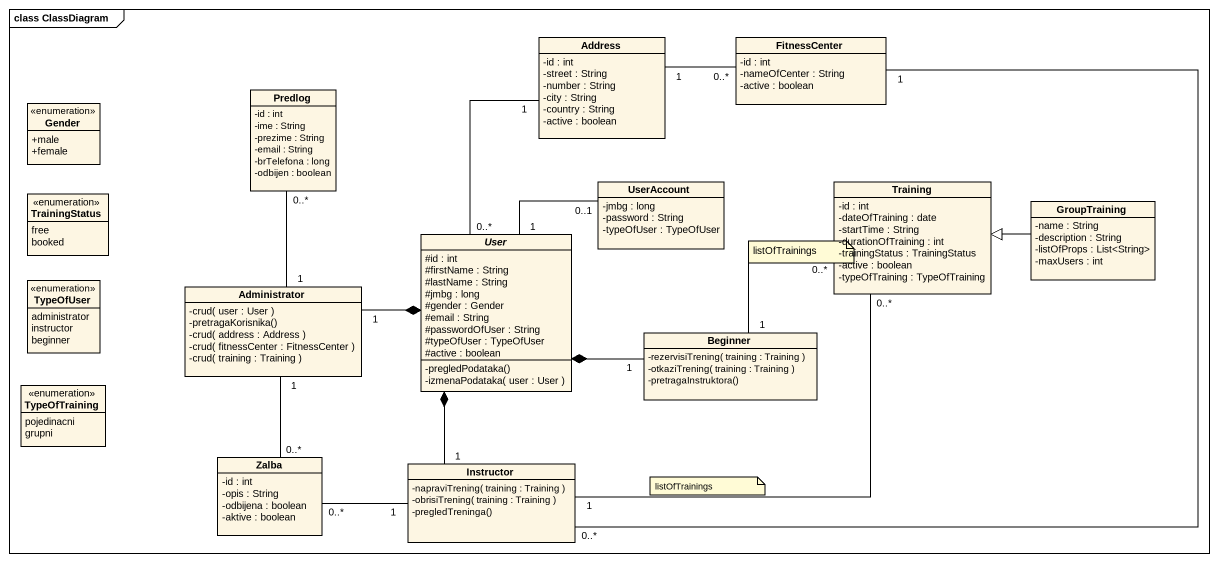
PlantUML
@startuml
mainframe class ClassDiagram
hide circle
hide empty members
skinparam classAttributeIconSize 0
class Address {
  -id : int
  -street : String
  -number : String
  -city : String
  -country : String
  -active : boolean
}
class FitnessCenter {
  -id : int
  -nameOfCenter : String
  -active : boolean
}
class Predlog {
  -id : int
  -ime : String
  -prezime : String
  -email : String
  -brTelefona : long
  -odbijen : boolean
}
enum Gender {
  +male
  +female
}
class UserAccount {
  -jmbg : long
  -password : String
  -typeOfUser : TypeOfUser
}
class Training {
  -id : int
  -dateOfTraining : date
  -startTime : String
  -durationOfTraining : int
  -trainingStatus : TrainingStatus
  -active : boolean
  -typeOfTraining : TypeOfTraining
}
enum TrainingStatus {
  free
  booked
}
class GroupTraining {
  -name : String
  -description : String
  -listOfProps : List<String>
  -maxUsers : int
}
abstract class User {
  #id : int
  #firstName : String
  #lastName : String
  #jmbg : long
  #gender : Gender
  #email : String
  #passwordOfUser : String
  #typeOfUser : TypeOfUser
  #active : boolean
  -pregledPodataka()
  -izmenaPodataka( user : User )
}
enum TypeOfUser {
  administrator
  instructor
  beginner
}
class Administrator {
  -crud( user : User )
  -pretragaKorisnika()
  -crud( address : Address )
  -crud( fitnessCenter : FitnessCenter )
  -crud( training : Training )
}
class Beginner {
  -rezervisiTrening( training : Training )
  -otkaziTrening( training : Training )
  -pretragaInstruktora()
}
enum TypeOfTraining {
  pojedinacni
  grupni
}
class Zalba {
  -id : int
  -opis : String
  -odbijena : boolean
  -aktive : boolean
}
class Instructor {
  -napraviTrening( training : Training )
  -obrisiTrening( training : Training )
  -pregledTreninga()
}
FitnessCenter "0..*" -left- "1" Address
UserAccount "0..1" -left- "1" User
GroupTraining -left-|> Training
User "0..*" -up- "1" Address
User *-left- "1" Administrator
User *-right- "1" Beginner
User *-- "1" Instructor
Administrator "1" -up- "0..*" Predlog
Administrator "1" -- "0..*" Zalba
Beginner "1" -up- "0..*" Training
Zalba "0..*" -right- "1" Instructor
Instructor "0..*" -up- "1" FitnessCenter
Instructor "1" -up- "0..*" Training
note as N1
  listOfTrainings
end note
note as N2
  listOfTrainings
end note
@enduml
